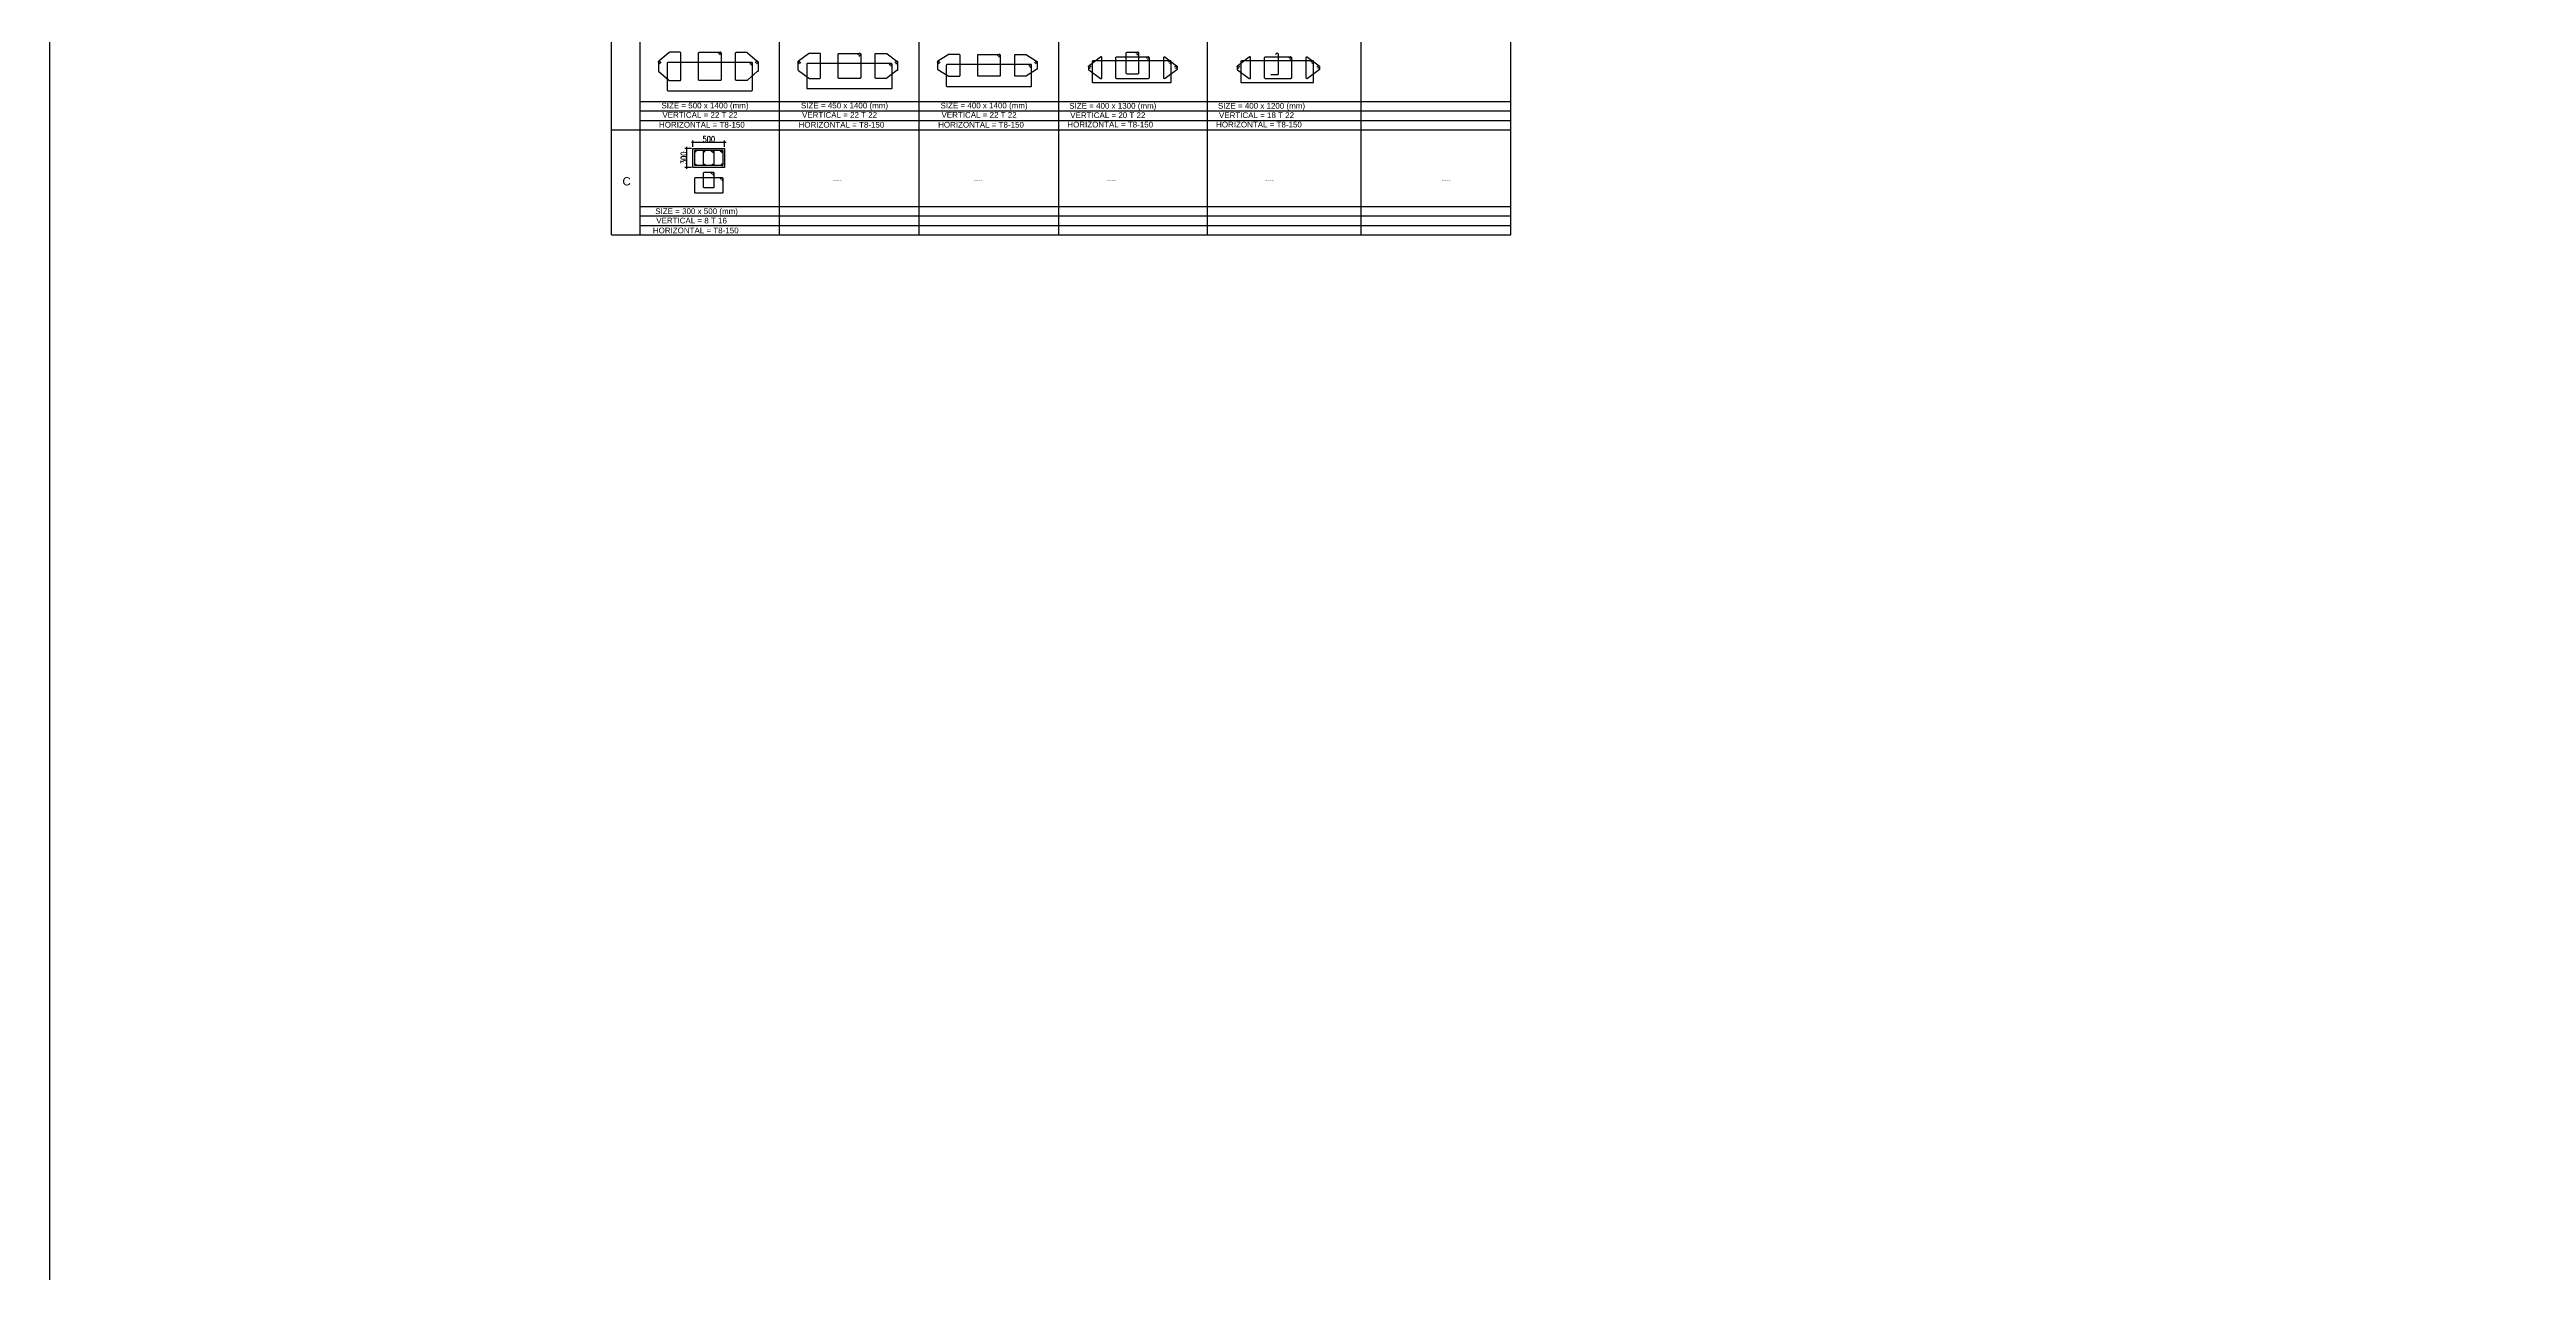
# Model space of a CAD drawing. Header units: millimetres. Extents: x -967280 to 3852, y 2833 to 1955156.
# Drawn here: x -429233 to -390186, y 433710 to 452989 of the extents above; entities that cross this region are included whole.
import ezdxf

# ---------------------------------------------------------------- set-up
doc = ezdxf.new("R2010")
doc.units = ezdxf.units.MM
doc.header["$LTSCALE"] = 1000
doc.header["$PDMODE"] = 35
doc.header["$PDSIZE"] = 25
for name, color, linetype in [('BARS', 1, 'Continuous'), ('S -Beams', 2, 'Continuous'), ('ST-COLUMN', 2, 'Continuous'), ('ST-STEEL', 4, 'Continuous'), ('ST-STEEL MARK', 1, 'Continuous'), ('ST-TEXT', 3, 'Continuous')]:
    doc.layers.add(name, color=color, linetype=linetype)
doc.styles.add('SIMPLEX', font='romans.shx', dxfattribs={"width": 0.8, "height": 90})
doc.styles.add('STRECTURAL', font='arial.ttf')
doc.styles.add('TXT DIM 25', font='arial.ttf')
doc.dimstyles.new('ST- DIM1-25', dxfattribs={"dimscale": 0.025, "dimtxt": 1000, "dimasz": 1000, "dimexe": 1000, "dimexo": 1000, "dimgap": 0.5, "dimtad": 2, "dimdec": 0, "dimrnd": 5, "dimzin": 0, "dimdsep": 46, "dimtxsty": 'TXT DIM 25', "dimblk": 'ARCHTICK', "dimcen": 90, "dimdle": 1000, "dimclrd": 1, "dimclre": 1, "dimclrt": 3, "dimadec": 1, "dimazin": 0, "dimtfac": 1, "dimtdec": 0, "dimtofl": 0, "dimtmove": 0, "dimatfit": 3, "dimfxl": 1, "dimtolj": 1, "dimtzin": 0, "dimarcsym": 0})

# ---------------------------------------------------------------- blocks, each defined once
blk = doc.blocks.new('_ArchTick')
at = {"color": 0, "linetype": 'ByBlock', "const_width": 0.15}
blk.add_lwpolyline([(-0.5, -0.5), (0.5, 0.5)], dxfattribs=at)
blk = doc.blocks.new('*D531')
at = {"color": 1, "lineweight": -2, "transparency": 16777216}
for p, q in [((-419115, 451531), (-418565, 451531)), ((-419090, 451456), (-419090, 451556)), ((-418590, 451456), (-418590, 451556))]:
    blk.add_line(p, q, dxfattribs=at)
at = {"layer": 'Defpoints', "color": 0, "transparency": 16777216}
for p in [(-419090, 451431), (-418590, 451531), (-418590, 451431)]:
    blk.add_point(p, dxfattribs=at)
at = {"color": 1, "lineweight": -2, "transparency": 16777216, "xscale": 25, "yscale": 25, "zscale": 25, "rotation": 180}
blk.add_blockref('_ArchTick', (-419090, 451531), dxfattribs=at)
at = {"color": 1, "lineweight": -2, "transparency": 16777216, "xscale": 25, "yscale": 25, "zscale": 25}
blk.add_blockref('_ArchTick', (-418590, 451531), dxfattribs=at)
at = {"color": 3, "transparency": 16777216, "insert": (-418840, 451576), "char_height": 90, "attachment_point": 5, "style": 'SIMPLEX'}
blk.add_mtext('\\A1;500', dxfattribs=at)
blk = doc.blocks.new('*D532')
at = {"color": 1, "lineweight": -2, "transparency": 16777216}
for p, q in [((-419115, 451431), (-419215, 451431)), ((-419190, 451456), (-419190, 451106)), ((-419115, 451131), (-419215, 451131))]:
    blk.add_line(p, q, dxfattribs=at)
at = {"layer": 'Defpoints', "color": 0, "transparency": 16777216}
for p in [(-419090, 451431), (-419190, 451131), (-419090, 451131)]:
    blk.add_point(p, dxfattribs=at)
at = {"color": 1, "lineweight": -2, "transparency": 16777216, "xscale": 25, "yscale": 25, "zscale": 25}
for p, rotation in [((-419190, 451431), 90), ((-419190, 451131), 270)]:
    blk.add_blockref('_ArchTick', p, dxfattribs=dict(at, rotation=rotation))
at = {"color": 3, "transparency": 16777216, "insert": (-419235, 451281), "char_height": 90, "attachment_point": 5, "rotation": 90, "style": 'SIMPLEX'}
blk.add_mtext('\\A1;300', dxfattribs=at)
blk = doc.blocks.new('D25')
at = {"layer": 'BARS'}
h = blk.add_hatch(color=256, dxfattribs=at)
h.dxf.hatch_style = 1
edge = h.paths.add_edge_path()
edge.add_arc((0, 0), 12.5, 0, 360)
at = {"layer": 'BARS', "color": 1}
blk.add_circle((0, 0), 12.5, dxfattribs=at)
at = {"layer": 'Defpoints'}
for p, q in [((12.5, 0), (-12.5, 0)), ((0, -12.5), (0, 12.5))]:
    blk.add_line(p, q, dxfattribs=at)
at = {"layer": 'ST-STEEL'}
blk.add_circle((0, 0), 12.5, dxfattribs=at)

msp = doc.modelspace()

# ---------------------------------------------------------------- linework, layer by layer
at = {"layer": 'S -Beams'}
msp.add_lwpolyline([(-429232.6, 377050.9), (-321504.8, 377050.9), (-321504.8, 490368.4), (-429232.6, 490368.4)], close=True, dxfattribs=at)
at = {"layer": 'S -Beams', "color": 4, "ltscale": 30}
for points in [[(-412854.2, 452722.4), (-412854.2, 452682, 0.2841781), (-412848, 452670.9), (-412665.1, 452534.3, 0.2432169), (-412654.9, 452529.1, 0.4142136), (-412642.4, 452541.6), (-412642.4, 452861.8, 0.4142422), (-412654.9, 452874.3, 0.2525185), (-412665.4, 452868.6), (-412846.2, 452733.4, 0.3236017), (-412854.2, 452721.1), (-412854.2, 452682.4)], [(-411456.5, 452722.4), (-411456.5, 452682, -0.2841781), (-411462.8, 452670.9), (-411645.6, 452534.3, -0.2432169), (-411655.8, 452529.1, -0.4142136), (-411668.3, 452541.6), (-411668.3, 452861.8, -0.4142422), (-411655.8, 452874.3, -0.2525185), (-411645.4, 452868.6), (-411464.5, 452733.4, -0.3236017), (-411456.5, 452721.1), (-411456.5, 452682.4)], [(-410509.6, 452722.4), (-410509.6, 452682, 0.2841781), (-410503.4, 452670.9), (-410320.6, 452534.3, 0.2432169), (-410310.4, 452529.1, 0.4142136), (-410297.9, 452541.6), (-410297.9, 452861.8, 0.4142422), (-410310.4, 452874.3, 0.2525185), (-410320.8, 452868.6), (-410501.7, 452733.4, 0.3236017), (-410509.6, 452721.1), (-410509.6, 452682.4)], [(-409212, 452722.4), (-409211.9, 452682, -0.2841781), (-409218.2, 452670.9), (-409401, 452534.3, -0.2432169), (-409411.2, 452529.1, -0.4142136), (-409423.7, 452541.6), (-409423.7, 452861.8, -0.4142422), (-409411.2, 452874.3, -0.2525185), (-409400.8, 452868.6), (-409219.9, 452733.4, -0.3236017), (-409212, 452721.1), (-409212, 452682.4)]]:
    msp.add_lwpolyline(points, format="xyb", dxfattribs=at)
at = {"layer": 'ST-COLUMN'}
msp.add_lwpolyline([(-419089.9, 451130.7), (-419089.9, 451430.7), (-418589.9, 451430.7), (-418589.9, 451130.7)], close=True, dxfattribs=at)
at = {"layer": 'ST-STEEL', "ltscale": 30}
for points in [[(-419634.5, 452792.9), (-419634.5, 452652.9, 0.271595), (-419628.1, 452642), (-419468.3, 452507.6, 0.2889531), (-419457.1, 452500.4), (-419292.3, 452500.4, 0.4142136), (-419279.8, 452512.9), (-419279.8, 452932.9, 0.4142136), (-419292.3, 452945.4), (-419457.1, 452945.4, 0.3010144), (-419468.5, 452937.7), (-419627.1, 452804.3, 0.2964469), (-419634.5, 452792.9)], [(-418063.2, 452792.9), (-418063.2, 452652.9, -0.4142136), (-418075.7, 452640.4), (-418229.7, 452507, -0.2742963), (-418240.6, 452500.4), (-418405.4, 452500.4, -0.4142136), (-418417.9, 452512.9), (-418417.9, 452932.9, -0.4142136), (-418405.4, 452945.4), (-418240.6, 452945.4, -0.2652934), (-418229.9, 452939.2), (-418075.7, 452805.4, -0.4142136), (-418063.2, 452792.9)], [(-417434.5, 452792.9), (-417434.5, 452669.6, 0.271595), (-417428.1, 452658.7), (-417268.3, 452540.9, 0.2889531), (-417257.1, 452533.7), (-417092.3, 452533.7, 0.4142136), (-417079.8, 452546.2), (-417079.8, 452916.2, 0.4142136), (-417092.3, 452928.7), (-417257.1, 452928.7, 0.3010144), (-417268.5, 452921.1), (-417427.1, 452804.3, 0.2964469), (-417434.5, 452792.9)], [(-415863.2, 452792.9), (-415863.2, 452669.6, -0.4142136), (-415875.7, 452657.1), (-416029.7, 452540.3, -0.2742963), (-416040.6, 452533.7), (-416205.4, 452533.7, -0.4142136), (-416217.9, 452546.2), (-416217.9, 452916.2, -0.4142136), (-416205.4, 452928.7), (-416040.6, 452928.7, -0.2652934), (-416029.9, 452922.5), (-415875.7, 452805.4, -0.4142136), (-415863.2, 452792.9)], [(-415234.5, 452792.9), (-415234.5, 452686.2, 0.271595), (-415228.1, 452675.3), (-415068.3, 452574.2, 0.2889531), (-415057.1, 452567.1), (-414892.3, 452567.1, 0.4142136), (-414879.8, 452579.6), (-414879.8, 452899.6, 0.4142136), (-414892.3, 452912.1), (-415057.1, 452912.1, 0.3010144), (-415068.5, 452904.4), (-415227.1, 452804.3, 0.2964469), (-415234.5, 452792.9)], [(-413663.2, 452792.9), (-413663.2, 452686.2, -0.4142136), (-413675.7, 452673.7), (-413829.7, 452573.6, -0.2742963), (-413840.6, 452567.1), (-414005.4, 452567.1, -0.4142136), (-414017.9, 452579.6), (-414017.9, 452899.6, -0.4142136), (-414005.4, 452912.1), (-413840.6, 452912.1, -0.2652934), (-413829.9, 452905.9), (-413675.7, 452805.4, -0.4142136), (-413663.2, 452792.9)], [(-409907.7, 452908.4), (-409886.9, 452930.8, -0.6752426), (-409865.4, 452922.1), (-409865.4, 452602.1, -0.4142136), (-409877.9, 452589.6), (-409977.9, 452589.6)]]:
    msp.add_lwpolyline(points, format="xyb", dxfattribs=at)
for points in [[(-418988.2, 452945.4), (-418658.2, 452945.4, -0.4142136), (-418645.7, 452932.9), (-418645.7, 452512.9, -0.4142136), (-418658.2, 452500.4), (-418988.2, 452500.4, -0.4142136), (-419000.7, 452512.9), (-419000.7, 452932.9, -0.4142136)], [(-412245.9, 452947.9), (-412075.9, 452947.9, -0.4142136), (-412063.4, 452935.4), (-412063.4, 452615.4, -0.4142136), (-412075.9, 452602.9), (-412245.9, 452602.9, -0.4142136), (-412258.4, 452615.4), (-412258.4, 452935.4, -0.4142136)], [(-416788.2, 452928.7), (-416458.2, 452928.7, -0.4142136), (-416445.7, 452916.2), (-416445.7, 452546.2, -0.4142136), (-416458.2, 452533.7), (-416788.2, 452533.7, -0.4142136), (-416800.7, 452546.2), (-416800.7, 452916.2, -0.4142136)], [(-414588.2, 452912.1), (-414258.2, 452912.1, -0.4142136), (-414245.7, 452899.6), (-414245.7, 452579.6, -0.4142136), (-414258.2, 452567.1), (-414588.2, 452567.1, -0.4142136), (-414600.7, 452579.6), (-414600.7, 452899.6, -0.4142136)], [(-412409.9, 452874.3), (-411912, 452874.3, -0.4142136), (-411899.5, 452861.8), (-411899.5, 452541.8, -0.4142136), (-411912, 452529.3), (-412409.9, 452529.3, -0.4142136), (-412422.4, 452541.8), (-412422.4, 452861.8, -0.4142136)], [(-410065.3, 452874.3), (-409667.4, 452874.3, -0.4142136), (-409654.9, 452861.8), (-409654.9, 452541.8, -0.4142136), (-409667.4, 452529.3), (-410065.3, 452529.3, -0.4142136), (-410077.8, 452541.8), (-410077.8, 452861.8, -0.4142136)], [(-418910.8, 451403.2), (-418770.4, 451403.2, -0.4142136), (-418757.9, 451390.7), (-418757.9, 451170.7, -0.4142136), (-418770.4, 451158.2), (-418910.8, 451158.2, -0.4142136), (-418923.3, 451170.7), (-418923.3, 451390.7, -0.4142136)], [(-418910.8, 451053.1), (-418770.4, 451053.1, -0.4142136), (-418757.9, 451040.6), (-418757.9, 450820.6, -0.4142136), (-418770.4, 450808.1), (-418910.8, 450808.1, -0.4142136), (-418923.3, 450820.6), (-418923.3, 451040.6, -0.4142136)]]:
    msp.add_lwpolyline(points, format="xyb", close=True, dxfattribs=at)
at = {"layer": 'ST-STEEL'}
for points in [[(-418672.4, 452903.1), (-418650.2, 452923.7, 1.002678), (-418667.2, 452942), (-418689.4, 452921.4)], [(-412090.1, 452905.6), (-412067.9, 452926.2, 1.002678), (-412084.9, 452944.5), (-412107.1, 452923.9)], [(-419608.3, 452763.1), (-419630.5, 452783.7, -1.002678), (-419613.5, 452802), (-419591.3, 452781.4)], [(-418176.9, 452742.1), (-418154.7, 452762.8, 1.002678), (-418171.7, 452781.1), (-418193.9, 452760.4)], [(-418089.4, 452763.1), (-418067.2, 452783.7, 1.002678), (-418084.2, 452802), (-418106.4, 452781.4)], [(-417408.3, 452763.1), (-417430.5, 452783.7, -1.002678), (-417413.5, 452802), (-417391.3, 452781.4)], [(-416472.4, 452886.4), (-416450.2, 452907.1, 1.002678), (-416467.2, 452925.4), (-416489.4, 452904.7)], [(-415976.9, 452725.5), (-415954.7, 452746.1, 1.002678), (-415971.7, 452764.4), (-415993.9, 452743.8)], [(-415889.4, 452763.1), (-415867.2, 452783.7, 1.002678), (-415884.2, 452802), (-415906.4, 452781.4)], [(-415208.3, 452763.1), (-415230.5, 452783.7, -1.002678), (-415213.5, 452802), (-415191.3, 452781.4)], [(-414272.4, 452869.7), (-414250.2, 452890.4, 1.002678), (-414267.2, 452908.7), (-414289.4, 452888)], [(-413776.9, 452708.8), (-413754.7, 452729.4, 1.002678), (-413771.7, 452747.7), (-413793.9, 452727.1)], [(-413689.4, 452763.1), (-413667.2, 452783.7, 1.002678), (-413684.2, 452802), (-413706.4, 452781.4)], [(-412828, 452691.9), (-412850.2, 452712.6, -1.002678), (-412833.2, 452730.9), (-412811, 452710.2)], [(-411926.2, 452831.9), (-411904, 452852.6, 1.002678), (-411921, 452870.9), (-411943.2, 452850.2)], [(-411576.9, 452769.1), (-411554.7, 452789.8, 1.002678), (-411571.7, 452808.1), (-411593.9, 452787.4)], [(-411482.7, 452691.9), (-411460.5, 452712.6, 1.002678), (-411477.6, 452730.9), (-411499.7, 452710.2)], [(-410483.4, 452691.9), (-410505.6, 452712.6, -1.002678), (-410488.6, 452730.9), (-410466.4, 452710.2)], [(-409681.6, 452831.9), (-409659.4, 452852.6, 1.002678), (-409676.5, 452870.9), (-409698.6, 452850.2)], [(-409332.3, 452769.1), (-409310.1, 452789.8, 1.002678), (-409327.2, 452808.1), (-409349.3, 452787.4)], [(-409238.1, 452691.9), (-409215.9, 452712.6, 1.002678), (-409233, 452730.9), (-409255.2, 452710.2)], [(-418800.2, 451377), (-418779.5, 451399.2, -1.002678), (-418761.2, 451382.2), (-418781.9, 451360)], [(-418659.7, 451377), (-418639, 451399.2, -1.002678), (-418620.7, 451382.2), (-418641.4, 451360)], [(-418800.2, 451026.9), (-418779.5, 451049.1, -1.002678), (-418761.2, 451032), (-418781.9, 451009.9)], [(-418659.7, 450943), (-418639, 450965.2, -1.002678), (-418620.7, 450948.1), (-418641.4, 450925.9)]]:
    msp.add_lwpolyline(points, format="xyb", dxfattribs=at)
for points in [[(-419483.2, 452339.5), (-418163.2, 452339.5, 0.4142136), (-418150.7, 452352), (-418150.7, 452772, 0.4142136), (-418163.2, 452784.5), (-419483.2, 452784.5, 0.4142136), (-419495.7, 452772), (-419495.7, 452352, 0.4142136)], [(-417283.2, 452372.8), (-415963.2, 452372.8, 0.4142136), (-415950.7, 452385.3), (-415950.7, 452755.3, 0.4142136), (-415963.2, 452767.8), (-417283.2, 452767.8, 0.4142136), (-417295.7, 452755.3), (-417295.7, 452385.3, 0.4142136)], [(-415083.2, 452406.1), (-413763.2, 452406.1, 0.4142136), (-413750.7, 452418.6), (-413750.7, 452738.6, 0.4142136), (-413763.2, 452751.1), (-415083.2, 452751.1, 0.4142136), (-415095.7, 452738.6), (-415095.7, 452418.6, 0.4142136)], [(-412783.2, 452466.4), (-411563.2, 452466.4, 0.4142136), (-411550.7, 452478.9), (-411550.7, 452798.9, 0.4142136), (-411563.2, 452811.4), (-412783.2, 452811.4, 0.4142136), (-412795.7, 452798.9), (-412795.7, 452478.9, 0.4142136)], [(-410438.6, 452466.4), (-409318.6, 452466.4, 0.4142136), (-409306.1, 452478.9), (-409306.1, 452798.9, 0.4142136), (-409318.6, 452811.4), (-410438.6, 452811.4, 0.4142136), (-410451.1, 452798.9), (-410451.1, 452478.9, 0.4142136)], [(-419062.4, 451170.7), (-419062.4, 451390.7, -0.4142136), (-419049.9, 451403.2), (-418629.9, 451403.2, -0.4142136), (-418617.4, 451390.7), (-418617.4, 451170.7, -0.4142136), (-418629.9, 451158.2), (-419049.9, 451158.2, -0.4142136)], [(-419062.4, 450736.7), (-419062.4, 450956.7, -0.4142136), (-419049.9, 450969.2), (-418629.9, 450969.2, -0.4142136), (-418617.4, 450956.7), (-418617.4, 450736.7, -0.4142136), (-418629.9, 450724.2), (-419049.9, 450724.2, -0.4142136)]]:
    msp.add_lwpolyline(points, format="xyb", close=True, dxfattribs=at)
at = {"layer": 'ST-STEEL MARK', "color": 0}
for p, q in [((-420373.2, 450065.3), (-420373.2, 472903.4)), ((-419923.2, 450065.3), (-419923.2, 472903.4)), ((-417723.2, 450065.3), (-417723.2, 472903.4)), ((-415523.2, 450065.3), (-415523.2, 472903.4)), ((-413323.2, 450065.3), (-413323.2, 472903.4)), ((-410978.6, 450065.3), (-410978.6, 472903.4)), ((-408556, 450065.3), (-408556, 472903.4)), ((-406196.8, 450065.3), (-406196.8, 472903.4)), ((-420373.2, 451723.2), (-406196.8, 451723.2)), ((-420373.2, 451723.2), (-406196.8, 451723.2)), ((-420373.2, 450065.3), (-406196.8, 450065.3))]:
    msp.add_line(p, q, dxfattribs=at)
at = {"layer": 'ST-STEEL MARK'}
for p, q in [((-419923.2, 452170.7), (-406196.8, 452170.7)), ((-419923.2, 452020.7), (-406196.8, 452020.7)), ((-419923.2, 451870.7), (-406196.8, 451870.7)), ((-419923.2, 450515.3), (-406196.8, 450515.3)), ((-419923.2, 450365.3), (-406196.8, 450365.3)), ((-419923.2, 450215.3), (-406196.8, 450215.3))]:
    msp.add_line(p, q, dxfattribs=at)

# ---------------------------------------------------------------- block references
at = {"layer": 'ST-STEEL', "color": 0, "xscale": -1, "rotation": 180}
for p in [(-419049.9, 451390.7), (-418910.8, 451390.7), (-418770.4, 451390.7)]:
    msp.add_blockref('D25', p, dxfattribs=at)
at = {"layer": 'ST-STEEL', "color": 0, "rotation": 180}
msp.add_blockref('D25', (-418629.9, 451390.7), dxfattribs=at)
at = {"layer": 'ST-STEEL', "color": 0}
for p in [(-419051.3, 451170.7), (-418910.8, 451170.7), (-418770.4, 451170.7)]:
    msp.add_blockref('D25', p, dxfattribs=at)
at = {"layer": 'ST-STEEL', "color": 0, "xscale": -1}
msp.add_blockref('D25', (-418629.9, 451170.7), dxfattribs=at)

# ---------------------------------------------------------------- texts
at = {"layer": 'ST-TEXT', "color": 3, "style": 'STRECTURAL'}
for s, p in [('HORIZONTAL = T8-150', (-419624.5, 451758.1)), ('SIZE = 500 x 1400 (mm)', (-419586.4, 452061.1)), ('VERTICAL = 22 T 22', (-419571.1, 451913.2)), ('HORIZONTAL = T8-150', (-417424.5, 451758.1)), ('SIZE = 450 x 1400 (mm)', (-417386.4, 452061.1)), ('VERTICAL = 22 T 22', (-417371.1, 451913.2)), ('HORIZONTAL = T8-150', (-415224.5, 451758.1)), ('SIZE = 400 x 1400 (mm)', (-415186.4, 452061.1)), ('VERTICAL = 22 T 22', (-415171.1, 451913.2)), ('HORIZONTAL = T8-150', (-413187.3, 451760.6)), ('SIZE = 400 x 1300 (mm)', (-413157.4, 452056.4)), ('VERTICAL = 20 T 22', (-413142, 451908.5)), ('HORIZONTAL = T8-150', (-410842.7, 451760.6)), ('SIZE = 400 x 1200 (mm)', (-410812.8, 452056.4)), ('VERTICAL = 18 T 22', (-410797.5, 451908.5)), ('SIZE = 300 x 500 (mm)', (-419684, 450395)), ('VERTICAL = 8 T 16', (-419668.6, 450247.1)), ('HORIZONTAL = T8-150', (-419722, 450092))]:
    msp.add_text(s, height=90, dxfattribs=at).set_placement(p)
at = {"layer": 'ST-TEXT', "color": 3, "insert": (-420135.2, 450910.2), "char_height": 130, "attachment_point": 5, "style": 'STRECTURAL'}
msp.add_mtext('\\A1;C', dxfattribs=at)
at = {"layer": 'ST-TEXT', "color": 3, "char_height": 75, "width": 212.628, "attachment_point": 5, "style": 'STRECTURAL'}
for insert in [(-416816.5, 450931.7), (-414592.5, 450931.7), (-412489.8, 450931.7), (-409999.5, 450931.7), (-407214.6, 450931.7)]:
    msp.add_mtext('\\A1;----', dxfattribs=dict(at, insert=insert))

# ---------------------------------------------------------------- dimensions: what is measured, and where the dimension line sits
dim = msp.add_linear_dim(base=(-419189.9, 451130.7), p1=(-419089.9, 451430.7), p2=(-419089.9, 451130.7), angle=90, dimstyle='ST- DIM1-25', override={"dimgap": 1, "dimtxsty": 'SIMPLEX'})
dim.commit()
dim.dimension.update_dxf_attribs({"geometry": '*D532', "text_midpoint": (-419234.9, 451280.7)})
dim = msp.add_linear_dim(base=(-418589.9, 451530.7), p1=(-419089.9, 451430.7), p2=(-418589.9, 451430.7), dimstyle='ST- DIM1-25', override={"dimgap": 1, "dimtxsty": 'SIMPLEX'})
dim.commit()
dim.dimension.update_dxf_attribs({"geometry": '*D531', "text_midpoint": (-418839.9, 451575.7)})

doc.saveas('drawing.dxf')
